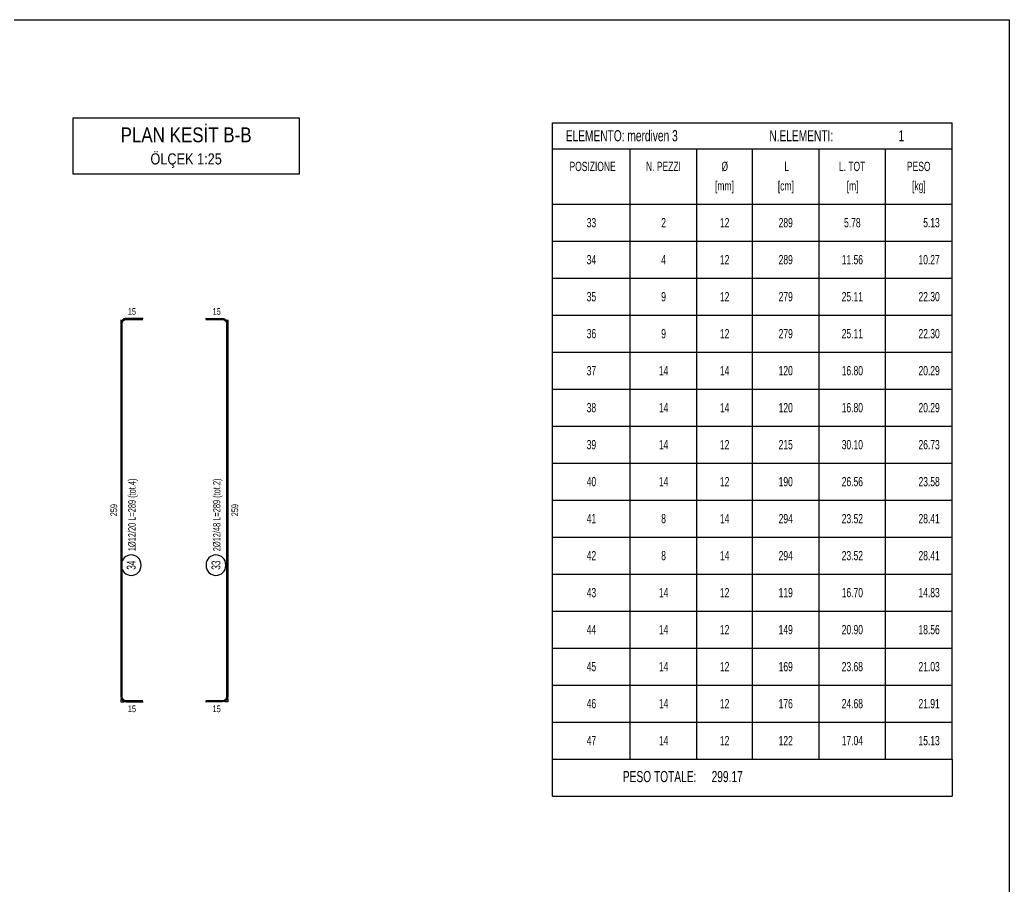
# Model space of a CAD drawing. Header units: metres. Extents: x 419734 to 420376, y 4564732 to 4565123.
# Drawn here: x 419819.31 to 419836.01, y 4564747.31 to 4564761.95 of the extents above; entities that cross this region are included whole.
import ezdxf
from ezdxf.enums import TextEntityAlignment as Align

# ---------------------------------------------------------------- set-up
doc = ezdxf.new("R2010")
doc.units = ezdxf.units.M
doc.linetypes.add('CONTINUA', pattern=[0])
doc.linetypes.add('PUNTEGGIATA2', pattern=[0.125, 0, -0.125])
for name, color, linetype in [("07-ENTITA' COPRENTE", 7, 'Continuous'), ('07-TITOLI', 4, 'CONTINUA'), ('07_Ferri', 7, 'Continuous'), ('07_TabellaFerri', 7, 'Continuous'), ('SW_SOTTILE_02', 1, 'Continuous'), ('SW_TESTI', 2, 'Continuous')]:
    doc.layers.add(name, color=color, linetype=linetype)
doc.layers.add('07_Poligonale', color=8, linetype='Continuous', plot=False)
doc.styles.add('ACA_1', font='ARIALN.TTF')
doc.styles.add('ACA_2', font='romans.shx', dxfattribs={"width": 0.8})
doc.styles.add('ITALFERR', font='romans.shx', dxfattribs={"width": 0.8})
doc.styles.add('SWS', font='ARIALN.TTF')

# ---------------------------------------------------------------- blocks, each defined once
blk = doc.blocks.new('*U1803')
at = {"layer": 'SW_TESTI', "color": 3, "style": 'ITALFERR', "width": 0.8}
for tag, p in [('EVENTUALE_1', (0, -0.6)), ('EVENTUALE_2', (0, -1.25))]:
    blk.add_attdef(tag, text='', height=0.3, dxfattribs=at).set_placement(p, align=Align.CENTER)
at = {"layer": 'SW_TESTI', "color": 2, "style": 'ITALFERR', "width": 0.8}
blk.add_attdef('EVENTUALE_3', text='', height=0.3, dxfattribs=at).set_placement((0, -1.9), align=Align.CENTER)
at = {"color": 255}
blk.add_wipeout([(-3.064, 1.5), (-3.064, 0), (3.064, 0), (3.064, 1.5)], dxfattribs=at).dxf.layer = "07-ENTITA' COPRENTE"
at = {"layer": 'SW_SOTTILE_02', "ltscale": 0.02}
blk.add_lwpolyline([(-3.064, 0), (3.064, 0), (3.064, 1.5), (-3.064, 1.5)], close=True, dxfattribs=at)
at = {"layer": 'SW_TESTI', "color": 3, "style": 'ITALFERR', "width": 0.8}
blk.add_attdef('TITOLO', text='', height=0.4, dxfattribs=at).set_placement((0, 0.85), align=Align.CENTER)
at = {"layer": 'SW_TESTI', "color": 2, "style": 'ITALFERR', "width": 0.8}
blk.add_attdef('SCALA', text='', height=0.3, dxfattribs=at).set_placement((0, 0.25), align=Align.CENTER)
blk = doc.blocks.new('STC_TCA_07148109001130212000102', base_point=(218.3379, -197.6646))
at = {"color": 0}
blk.add_lwpolyline([(218.2713, -197.6671, 1), (218.4045, -197.6671), (218.4045, -197.6621, 1), (218.2713, -197.6621), (218.2713, -197.6671)], format="xyb", dxfattribs=at)
blk = doc.blocks.new('aca_distinta_ferri_top_no_titolo_nocode_noshape')
at = {"color": 0}
for p, q in [((0, -22), (0, 0)), ((0, 0), (108, 0)), ((108, -22), (108, 0)), ((0, -7), (108, -7)), ((21, -22), (21, -7)), ((39, -22), (39, -7)), ((54, -22), (54, -7)), ((72, -22), (72, -7)), ((90, -22), (90, -7)), ((0, -22), (108, -22))]:
    blk.add_line(p, q, dxfattribs=at)
at = {"style": 'ACA_2'}
for tag, p in [('ELEMENTO', (3.56, -3.5)), ('NUMEROE', (58.57, -3.5)), ('NELEM', (93.49, -3.5))]:
    blk.add_attdef(tag, text='', height=3, dxfattribs=at).set_placement(p, align=Align.MIDDLE_LEFT)
at = {"style": 'ACA_2', "flags": 8}
for tag, p in [('POSIZIONE', (10.82, -11.8)), ('N. PEZZI', (29.97, -11.8)), ('D', (46.52, -11.8)), ('L', (63.28, -11.8)), ('L. TOT', (80.93, -11.8)), ('PESO', (98.94, -11.8)), ('[mm]', (46.44, -17.04)), ('[cm]', (63.03, -17.04)), ('[m]', (81.08, -17.04)), ('[kg]', (98.99, -17.04))]:
    blk.add_attdef(tag, text='', height=2.5, dxfattribs=at).set_placement(p, align=Align.MIDDLE_CENTER)
blk = doc.blocks.new('aca_distinta_ferri_riga_nocode_noshape')
at = {"color": 0}
for p, q in [((0, -10), (0, 0)), ((21, -10), (21, 0)), ((39, -10), (39, 0)), ((54, -10), (54, 0)), ((72, -10), (72, 0)), ((90, -10), (90, 0)), ((108, -10), (108, 0)), ((0, -10), (108, -10))]:
    blk.add_line(p, q, dxfattribs=at)
at = {"style": 'ACA_1'}
for tag, p in [('POS', (10.5, -5)), ('NUM', (30, -5)), ('DIAM', (46.5, -5)), ('LUN', (63, -5)), ('LTOT', (81, -5))]:
    blk.add_attdef(tag, text='', height=2.5, dxfattribs=at).set_placement(p, align=Align.MIDDLE_CENTER)
blk.add_attdef('PESO', text='', height=2.5, dxfattribs=at).set_placement((104.61, -5), align=Align.MIDDLE_RIGHT)
blk = doc.blocks.new('aca_distinta_ferri_bottom_nocode_noshape')
at = {"color": 0}
for p, q in [((0, -10), (0, 0)), ((108, 0), (108, -10)), ((0, -10), (108, -10))]:
    blk.add_line(p, q, dxfattribs=at)
at = {"style": 'ACA_2'}
for tag, p in [('ETI-PESO', (38.86, -4.72)), ('PESOTOT', (104.24, -4.72))]:
    blk.add_attdef(tag, text='', height=3, dxfattribs=at).set_placement(p, align=Align.MIDDLE_RIGHT)
blk.add_attdef('PELE', text='', height=3, dxfattribs=at).set_placement((42.97, -4.72), align=Align.MIDDLE_LEFT)

msp = doc.modelspace()

# ---------------------------------------------------------------- linework, layer by layer
at = {"layer": '07_Ferri', "color": 7, "flags": 128}
for points in [[(419821.3866, 4564756.90078), (419821.1016, 4564756.90078, 0.41421356), (419821.0116, 4564756.81078), (419821.0116, 4564750.51578, 0.41421356), (419821.1016, 4564750.42578), (419821.3866, 4564750.42578)], [(419822.44274, 4564756.90078), (419822.72774, 4564756.90078, -0.41421356), (419822.81774, 4564756.81078), (419822.81774, 4564750.51578, -0.41421356), (419822.72774, 4564750.42578), (419822.44274, 4564750.42578)]]:
    msp.add_lwpolyline(points, format="xyb", dxfattribs=at)
at = {"layer": '07_Ferri', "color": 7, "ltscale": 0.025, "const_width": 0.03, "flags": 128}
for points in [[(419821.3866, 4564756.88578), (419821.1016, 4564756.88578, 0.41421356), (419821.0266, 4564756.81078), (419821.0266, 4564750.51578, 0.41421356), (419821.1016, 4564750.44078), (419821.3866, 4564750.44078)], [(419822.44274, 4564756.88578), (419822.72774, 4564756.88578, -0.41421356), (419822.80274, 4564756.81078), (419822.80274, 4564750.51578, -0.41421356), (419822.72774, 4564750.44078), (419822.44274, 4564750.44078)]]:
    msp.add_lwpolyline(points, format="xyb", dxfattribs=at)
at = {"layer": '07_Poligonale', "linetype": 'PUNTEGGIATA2', "ltscale": 0.025, "flags": 128}
for points in [[(419821.3866, 4564756.90078), (419821.0116, 4564756.90078), (419821.0116, 4564750.42578), (419821.3866, 4564750.42578)], [(419822.44274, 4564756.90078), (419822.81774, 4564756.90078), (419822.81774, 4564750.42578), (419822.44274, 4564750.42578)]]:
    msp.add_lwpolyline(points, dxfattribs=at)

# ---------------------------------------------------------------- block references
at = {"layer": '07-TITOLI'}
ref = msp.add_blockref('*U1803', (419822.11427, 4564759.34744), dxfattribs=dict(at, xscale=0.625, yscale=0.625, zscale=0.625))
ref.add_attrib('TITOLO', 'PLAN KESİT B-B', dxfattribs={"layer": 'SW_TESTI', "color": 3, "height": 0.25, "style": 'SWS'}).set_placement((419822.11427, 4564759.87869), align=Align.CENTER)
ref.add_attrib('SCALA', 'ÖLÇEK 1:25', dxfattribs={"layer": 'SW_TESTI', "height": 0.1875, "style": 'SWS'}).set_placement((419822.11427, 4564759.50369), align=Align.CENTER)
at = {"layer": '07_Ferri', "color": 7, "xscale": 2.5, "yscale": 2.5, "zscale": 2.5}
for p in [(419821.1866, 4564752.73441), (419822.61774, 4564752.73441)]:
    msp.add_blockref('STC_TCA_07148109001130212000102', p, dxfattribs=at)
at = {"layer": '07_TabellaFerri'}
ref = msp.add_blockref('aca_distinta_ferri_top_no_titolo_nocode_noshape', (419828.30214, 4564760.20756), dxfattribs=dict(at, xscale=0.0625, yscale=0.0625, zscale=0.0625))
ref.add_attrib('ELEMENTO', 'ELEMENTO: merdiven 3', dxfattribs={"color": 3, "height": 0.1875, "style": 'ACA_1', "width": 0.8}).set_placement((419828.52483, 4564759.98881), align=Align.MIDDLE_LEFT)
ref.add_attrib('NUMEROE', 'N.ELEMENTI:', dxfattribs={"color": 3, "height": 0.1875, "style": 'ACA_1', "width": 0.8}).set_placement((419831.96278, 4564759.98881), align=Align.MIDDLE_LEFT)
ref.add_attrib('NELEM', '1', dxfattribs={"color": 3, "height": 0.1875, "style": 'ACA_1', "width": 0.8}).set_placement((419834.14547, 4564759.98881), align=Align.MIDDLE_LEFT)
ref.add_attrib('POSIZIONE', 'POSIZIONE', dxfattribs={"color": 3, "height": 0.15625, "style": 'ACA_1', "width": 0.8}).set_placement((419828.97837, 4564759.47003), align=Align.MIDDLE_CENTER)
ref.add_attrib('N. PEZZI', 'N. PEZZI', dxfattribs={"color": 3, "height": 0.15625, "style": 'ACA_1', "width": 0.8}).set_placement((419830.17497, 4564759.47003), align=Align.MIDDLE_CENTER)
ref.add_attrib('D', '%%c', dxfattribs={"color": 3, "height": 0.15625, "style": 'ACA_1', "width": 0.8}).set_placement((419831.20988, 4564759.47003), align=Align.MIDDLE_CENTER)
ref.add_attrib('[mm]', '[mm]', dxfattribs={"color": 3, "height": 0.15625, "style": 'ACA_1', "width": 0.8}).set_placement((419831.20433, 4564759.14281), align=Align.MIDDLE_CENTER)
ref.add_attrib('L', 'L', dxfattribs={"color": 3, "height": 0.15625, "style": 'ACA_1', "width": 0.8}).set_placement((419832.25695, 4564759.47003), align=Align.MIDDLE_CENTER)
ref.add_attrib('[cm]', '[cm]', dxfattribs={"color": 3, "height": 0.15625, "style": 'ACA_1', "width": 0.8}).set_placement((419832.24167, 4564759.14281), align=Align.MIDDLE_CENTER)
ref.add_attrib('[m]', '[m]', dxfattribs={"color": 3, "height": 0.15625, "style": 'ACA_1', "width": 0.8}).set_placement((419833.36964, 4564759.14281), align=Align.MIDDLE_CENTER)
ref.add_attrib('[kg]', '[kg]', dxfattribs={"color": 3, "height": 0.15625, "style": 'ACA_1', "width": 0.8}).set_placement((419834.48871, 4564759.14281), align=Align.MIDDLE_CENTER)
ref.add_attrib('PESO', 'PESO', dxfattribs={"color": 3, "height": 0.15625, "style": 'ACA_1', "width": 0.8}).set_placement((419834.48566, 4564759.47003), align=Align.MIDDLE_CENTER)
ref.add_attrib('L. TOT', 'L. TOT', dxfattribs={"color": 3, "height": 0.15625, "style": 'ACA_1', "width": 0.8}).set_placement((419833.36047, 4564759.47003), align=Align.MIDDLE_CENTER)
ref = msp.add_blockref('aca_distinta_ferri_riga_nocode_noshape', (419828.30214, 4564758.83256), dxfattribs=dict(at, xscale=0.0625, yscale=0.0625, zscale=0.0625))
ref.add_attrib('POS', '33', dxfattribs={"color": 2, "height": 0.15625, "style": 'ACA_1', "width": 0.8}).set_placement((419828.95839, 4564758.52006), align=Align.MIDDLE_CENTER)
ref.add_attrib('NUM', '2', dxfattribs={"color": 2, "height": 0.15625, "style": 'ACA_1', "width": 0.8}).set_placement((419830.17714, 4564758.52006), align=Align.MIDDLE_CENTER)
ref.add_attrib('DIAM', '12', dxfattribs={"color": 2, "height": 0.15625, "style": 'ACA_1', "width": 0.8}).set_placement((419831.20839, 4564758.52006), align=Align.MIDDLE_CENTER)
ref.add_attrib('LUN', '289', dxfattribs={"color": 2, "height": 0.15625, "style": 'ACA_1', "width": 0.8}).set_placement((419832.23964, 4564758.52006), align=Align.MIDDLE_CENTER)
ref.add_attrib('LTOT', '5.78', dxfattribs={"color": 2, "height": 0.15625, "style": 'ACA_1', "width": 0.8}).set_placement((419833.36464, 4564758.52006), align=Align.MIDDLE_CENTER)
ref.add_attrib('PESO', '5.13', dxfattribs={"color": 2, "height": 0.15625, "style": 'ACA_1', "width": 0.8}).set_placement((419834.84019, 4564758.52006), align=Align.MIDDLE_RIGHT)
ref = msp.add_blockref('aca_distinta_ferri_riga_nocode_noshape', (419828.30214, 4564758.20756), dxfattribs=dict(at, xscale=0.0625, yscale=0.0625, zscale=0.0625))
ref.add_attrib('POS', '34', dxfattribs={"color": 2, "height": 0.15625, "style": 'ACA_1', "width": 0.8}).set_placement((419828.95839, 4564757.89506), align=Align.MIDDLE_CENTER)
ref.add_attrib('NUM', '4', dxfattribs={"color": 2, "height": 0.15625, "style": 'ACA_1', "width": 0.8}).set_placement((419830.17714, 4564757.89506), align=Align.MIDDLE_CENTER)
ref.add_attrib('DIAM', '12', dxfattribs={"color": 2, "height": 0.15625, "style": 'ACA_1', "width": 0.8}).set_placement((419831.20839, 4564757.89506), align=Align.MIDDLE_CENTER)
ref.add_attrib('LUN', '289', dxfattribs={"color": 2, "height": 0.15625, "style": 'ACA_1', "width": 0.8}).set_placement((419832.23964, 4564757.89506), align=Align.MIDDLE_CENTER)
ref.add_attrib('LTOT', '11.56', dxfattribs={"color": 2, "height": 0.15625, "style": 'ACA_1', "width": 0.8}).set_placement((419833.36464, 4564757.89506), align=Align.MIDDLE_CENTER)
ref.add_attrib('PESO', '10.27', dxfattribs={"color": 2, "height": 0.15625, "style": 'ACA_1', "width": 0.8}).set_placement((419834.84019, 4564757.89506), align=Align.MIDDLE_RIGHT)
ref = msp.add_blockref('aca_distinta_ferri_riga_nocode_noshape', (419828.30214, 4564757.58256), dxfattribs=dict(at, xscale=0.0625, yscale=0.0625, zscale=0.0625))
ref.add_attrib('POS', '35', dxfattribs={"color": 2, "height": 0.15625, "style": 'ACA_1', "width": 0.8}).set_placement((419828.95839, 4564757.27006), align=Align.MIDDLE_CENTER)
ref.add_attrib('NUM', '9', dxfattribs={"color": 2, "height": 0.15625, "style": 'ACA_1', "width": 0.8}).set_placement((419830.17714, 4564757.27006), align=Align.MIDDLE_CENTER)
ref.add_attrib('DIAM', '12', dxfattribs={"color": 2, "height": 0.15625, "style": 'ACA_1', "width": 0.8}).set_placement((419831.20839, 4564757.27006), align=Align.MIDDLE_CENTER)
ref.add_attrib('LUN', '279', dxfattribs={"color": 2, "height": 0.15625, "style": 'ACA_1', "width": 0.8}).set_placement((419832.23964, 4564757.27006), align=Align.MIDDLE_CENTER)
ref.add_attrib('LTOT', '25.11', dxfattribs={"color": 2, "height": 0.15625, "style": 'ACA_1', "width": 0.8}).set_placement((419833.36464, 4564757.27006), align=Align.MIDDLE_CENTER)
ref.add_attrib('PESO', '22.30', dxfattribs={"color": 2, "height": 0.15625, "style": 'ACA_1', "width": 0.8}).set_placement((419834.84019, 4564757.27006), align=Align.MIDDLE_RIGHT)
ref = msp.add_blockref('aca_distinta_ferri_riga_nocode_noshape', (419828.30214, 4564756.95756), dxfattribs=dict(at, xscale=0.0625, yscale=0.0625, zscale=0.0625))
ref.add_attrib('POS', '36', dxfattribs={"color": 2, "height": 0.15625, "style": 'ACA_1', "width": 0.8}).set_placement((419828.95839, 4564756.64506), align=Align.MIDDLE_CENTER)
ref.add_attrib('NUM', '9', dxfattribs={"color": 2, "height": 0.15625, "style": 'ACA_1', "width": 0.8}).set_placement((419830.17714, 4564756.64506), align=Align.MIDDLE_CENTER)
ref.add_attrib('DIAM', '12', dxfattribs={"color": 2, "height": 0.15625, "style": 'ACA_1', "width": 0.8}).set_placement((419831.20839, 4564756.64506), align=Align.MIDDLE_CENTER)
ref.add_attrib('LUN', '279', dxfattribs={"color": 2, "height": 0.15625, "style": 'ACA_1', "width": 0.8}).set_placement((419832.23964, 4564756.64506), align=Align.MIDDLE_CENTER)
ref.add_attrib('LTOT', '25.11', dxfattribs={"color": 2, "height": 0.15625, "style": 'ACA_1', "width": 0.8}).set_placement((419833.36464, 4564756.64506), align=Align.MIDDLE_CENTER)
ref.add_attrib('PESO', '22.30', dxfattribs={"color": 2, "height": 0.15625, "style": 'ACA_1', "width": 0.8}).set_placement((419834.84019, 4564756.64506), align=Align.MIDDLE_RIGHT)
ref = msp.add_blockref('aca_distinta_ferri_riga_nocode_noshape', (419828.30214, 4564756.33256), dxfattribs=dict(at, xscale=0.0625, yscale=0.0625, zscale=0.0625))
ref.add_attrib('POS', '37', dxfattribs={"color": 2, "height": 0.15625, "style": 'ACA_1', "width": 0.8}).set_placement((419828.95839, 4564756.02006), align=Align.MIDDLE_CENTER)
ref.add_attrib('NUM', '14', dxfattribs={"color": 2, "height": 0.15625, "style": 'ACA_1', "width": 0.8}).set_placement((419830.17714, 4564756.02006), align=Align.MIDDLE_CENTER)
ref.add_attrib('DIAM', '14', dxfattribs={"color": 2, "height": 0.15625, "style": 'ACA_1', "width": 0.8}).set_placement((419831.20839, 4564756.02006), align=Align.MIDDLE_CENTER)
ref.add_attrib('LUN', '120', dxfattribs={"color": 2, "height": 0.15625, "style": 'ACA_1', "width": 0.8}).set_placement((419832.23964, 4564756.02006), align=Align.MIDDLE_CENTER)
ref.add_attrib('LTOT', '16.80', dxfattribs={"color": 2, "height": 0.15625, "style": 'ACA_1', "width": 0.8}).set_placement((419833.36464, 4564756.02006), align=Align.MIDDLE_CENTER)
ref.add_attrib('PESO', '20.29', dxfattribs={"color": 2, "height": 0.15625, "style": 'ACA_1', "width": 0.8}).set_placement((419834.84019, 4564756.02006), align=Align.MIDDLE_RIGHT)
ref = msp.add_blockref('aca_distinta_ferri_riga_nocode_noshape', (419828.30214, 4564755.70756), dxfattribs=dict(at, xscale=0.0625, yscale=0.0625, zscale=0.0625))
ref.add_attrib('POS', '38', dxfattribs={"color": 2, "height": 0.15625, "style": 'ACA_1', "width": 0.8}).set_placement((419828.95839, 4564755.39506), align=Align.MIDDLE_CENTER)
ref.add_attrib('NUM', '14', dxfattribs={"color": 2, "height": 0.15625, "style": 'ACA_1', "width": 0.8}).set_placement((419830.17714, 4564755.39506), align=Align.MIDDLE_CENTER)
ref.add_attrib('DIAM', '14', dxfattribs={"color": 2, "height": 0.15625, "style": 'ACA_1', "width": 0.8}).set_placement((419831.20839, 4564755.39506), align=Align.MIDDLE_CENTER)
ref.add_attrib('LUN', '120', dxfattribs={"color": 2, "height": 0.15625, "style": 'ACA_1', "width": 0.8}).set_placement((419832.23964, 4564755.39506), align=Align.MIDDLE_CENTER)
ref.add_attrib('LTOT', '16.80', dxfattribs={"color": 2, "height": 0.15625, "style": 'ACA_1', "width": 0.8}).set_placement((419833.36464, 4564755.39506), align=Align.MIDDLE_CENTER)
ref.add_attrib('PESO', '20.29', dxfattribs={"color": 2, "height": 0.15625, "style": 'ACA_1', "width": 0.8}).set_placement((419834.84019, 4564755.39506), align=Align.MIDDLE_RIGHT)
ref = msp.add_blockref('aca_distinta_ferri_riga_nocode_noshape', (419828.30214, 4564755.08256), dxfattribs=dict(at, xscale=0.0625, yscale=0.0625, zscale=0.0625))
ref.add_attrib('POS', '39', dxfattribs={"color": 2, "height": 0.15625, "style": 'ACA_1', "width": 0.8}).set_placement((419828.95839, 4564754.77006), align=Align.MIDDLE_CENTER)
ref.add_attrib('NUM', '14', dxfattribs={"color": 2, "height": 0.15625, "style": 'ACA_1', "width": 0.8}).set_placement((419830.17714, 4564754.77006), align=Align.MIDDLE_CENTER)
ref.add_attrib('DIAM', '12', dxfattribs={"color": 2, "height": 0.15625, "style": 'ACA_1', "width": 0.8}).set_placement((419831.20839, 4564754.77006), align=Align.MIDDLE_CENTER)
ref.add_attrib('LUN', '215', dxfattribs={"color": 2, "height": 0.15625, "style": 'ACA_1', "width": 0.8}).set_placement((419832.23964, 4564754.77006), align=Align.MIDDLE_CENTER)
ref.add_attrib('LTOT', '30.10', dxfattribs={"color": 2, "height": 0.15625, "style": 'ACA_1', "width": 0.8}).set_placement((419833.36464, 4564754.77006), align=Align.MIDDLE_CENTER)
ref.add_attrib('PESO', '26.73', dxfattribs={"color": 2, "height": 0.15625, "style": 'ACA_1', "width": 0.8}).set_placement((419834.84019, 4564754.77006), align=Align.MIDDLE_RIGHT)
ref = msp.add_blockref('aca_distinta_ferri_riga_nocode_noshape', (419828.30214, 4564754.45756), dxfattribs=dict(at, xscale=0.0625, yscale=0.0625, zscale=0.0625))
ref.add_attrib('POS', '40', dxfattribs={"color": 2, "height": 0.15625, "style": 'ACA_1', "width": 0.8}).set_placement((419828.95839, 4564754.14506), align=Align.MIDDLE_CENTER)
ref.add_attrib('NUM', '14', dxfattribs={"color": 2, "height": 0.15625, "style": 'ACA_1', "width": 0.8}).set_placement((419830.17714, 4564754.14506), align=Align.MIDDLE_CENTER)
ref.add_attrib('DIAM', '12', dxfattribs={"color": 2, "height": 0.15625, "style": 'ACA_1', "width": 0.8}).set_placement((419831.20839, 4564754.14506), align=Align.MIDDLE_CENTER)
ref.add_attrib('LUN', '190', dxfattribs={"color": 2, "height": 0.15625, "style": 'ACA_1', "width": 0.8}).set_placement((419832.23964, 4564754.14506), align=Align.MIDDLE_CENTER)
ref.add_attrib('LTOT', '26.56', dxfattribs={"color": 2, "height": 0.15625, "style": 'ACA_1', "width": 0.8}).set_placement((419833.36464, 4564754.14506), align=Align.MIDDLE_CENTER)
ref.add_attrib('PESO', '23.58', dxfattribs={"color": 2, "height": 0.15625, "style": 'ACA_1', "width": 0.8}).set_placement((419834.84019, 4564754.14506), align=Align.MIDDLE_RIGHT)
ref = msp.add_blockref('aca_distinta_ferri_riga_nocode_noshape', (419828.30214, 4564753.83256), dxfattribs=dict(at, xscale=0.0625, yscale=0.0625, zscale=0.0625))
ref.add_attrib('POS', '41', dxfattribs={"color": 2, "height": 0.15625, "style": 'ACA_1', "width": 0.8}).set_placement((419828.95839, 4564753.52006), align=Align.MIDDLE_CENTER)
ref.add_attrib('NUM', '8', dxfattribs={"color": 2, "height": 0.15625, "style": 'ACA_1', "width": 0.8}).set_placement((419830.17714, 4564753.52006), align=Align.MIDDLE_CENTER)
ref.add_attrib('DIAM', '14', dxfattribs={"color": 2, "height": 0.15625, "style": 'ACA_1', "width": 0.8}).set_placement((419831.20839, 4564753.52006), align=Align.MIDDLE_CENTER)
ref.add_attrib('LUN', '294', dxfattribs={"color": 2, "height": 0.15625, "style": 'ACA_1', "width": 0.8}).set_placement((419832.23964, 4564753.52006), align=Align.MIDDLE_CENTER)
ref.add_attrib('LTOT', '23.52', dxfattribs={"color": 2, "height": 0.15625, "style": 'ACA_1', "width": 0.8}).set_placement((419833.36464, 4564753.52006), align=Align.MIDDLE_CENTER)
ref.add_attrib('PESO', '28.41', dxfattribs={"color": 2, "height": 0.15625, "style": 'ACA_1', "width": 0.8}).set_placement((419834.84019, 4564753.52006), align=Align.MIDDLE_RIGHT)
ref = msp.add_blockref('aca_distinta_ferri_riga_nocode_noshape', (419828.30214, 4564753.20756), dxfattribs=dict(at, xscale=0.0625, yscale=0.0625, zscale=0.0625))
ref.add_attrib('POS', '42', dxfattribs={"color": 2, "height": 0.15625, "style": 'ACA_1', "width": 0.8}).set_placement((419828.95839, 4564752.89506), align=Align.MIDDLE_CENTER)
ref.add_attrib('NUM', '8', dxfattribs={"color": 2, "height": 0.15625, "style": 'ACA_1', "width": 0.8}).set_placement((419830.17714, 4564752.89506), align=Align.MIDDLE_CENTER)
ref.add_attrib('DIAM', '14', dxfattribs={"color": 2, "height": 0.15625, "style": 'ACA_1', "width": 0.8}).set_placement((419831.20839, 4564752.89506), align=Align.MIDDLE_CENTER)
ref.add_attrib('LUN', '294', dxfattribs={"color": 2, "height": 0.15625, "style": 'ACA_1', "width": 0.8}).set_placement((419832.23964, 4564752.89506), align=Align.MIDDLE_CENTER)
ref.add_attrib('LTOT', '23.52', dxfattribs={"color": 2, "height": 0.15625, "style": 'ACA_1', "width": 0.8}).set_placement((419833.36464, 4564752.89506), align=Align.MIDDLE_CENTER)
ref.add_attrib('PESO', '28.41', dxfattribs={"color": 2, "height": 0.15625, "style": 'ACA_1', "width": 0.8}).set_placement((419834.84019, 4564752.89506), align=Align.MIDDLE_RIGHT)
ref = msp.add_blockref('aca_distinta_ferri_riga_nocode_noshape', (419828.30214, 4564752.58256), dxfattribs=dict(at, xscale=0.0625, yscale=0.0625, zscale=0.0625))
ref.add_attrib('POS', '43', dxfattribs={"color": 2, "height": 0.15625, "style": 'ACA_1', "width": 0.8}).set_placement((419828.95839, 4564752.27006), align=Align.MIDDLE_CENTER)
ref.add_attrib('NUM', '14', dxfattribs={"color": 2, "height": 0.15625, "style": 'ACA_1', "width": 0.8}).set_placement((419830.17714, 4564752.27006), align=Align.MIDDLE_CENTER)
ref.add_attrib('DIAM', '12', dxfattribs={"color": 2, "height": 0.15625, "style": 'ACA_1', "width": 0.8}).set_placement((419831.20839, 4564752.27006), align=Align.MIDDLE_CENTER)
ref.add_attrib('LUN', '119', dxfattribs={"color": 2, "height": 0.15625, "style": 'ACA_1', "width": 0.8}).set_placement((419832.23964, 4564752.27006), align=Align.MIDDLE_CENTER)
ref.add_attrib('LTOT', '16.70', dxfattribs={"color": 2, "height": 0.15625, "style": 'ACA_1', "width": 0.8}).set_placement((419833.36464, 4564752.27006), align=Align.MIDDLE_CENTER)
ref.add_attrib('PESO', '14.83', dxfattribs={"color": 2, "height": 0.15625, "style": 'ACA_1', "width": 0.8}).set_placement((419834.84019, 4564752.27006), align=Align.MIDDLE_RIGHT)
ref = msp.add_blockref('aca_distinta_ferri_riga_nocode_noshape', (419828.30214, 4564751.95756), dxfattribs=dict(at, xscale=0.0625, yscale=0.0625, zscale=0.0625))
ref.add_attrib('POS', '44', dxfattribs={"color": 2, "height": 0.15625, "style": 'ACA_1', "width": 0.8}).set_placement((419828.95839, 4564751.64506), align=Align.MIDDLE_CENTER)
ref.add_attrib('NUM', '14', dxfattribs={"color": 2, "height": 0.15625, "style": 'ACA_1', "width": 0.8}).set_placement((419830.17714, 4564751.64506), align=Align.MIDDLE_CENTER)
ref.add_attrib('DIAM', '12', dxfattribs={"color": 2, "height": 0.15625, "style": 'ACA_1', "width": 0.8}).set_placement((419831.20839, 4564751.64506), align=Align.MIDDLE_CENTER)
ref.add_attrib('LUN', '149', dxfattribs={"color": 2, "height": 0.15625, "style": 'ACA_1', "width": 0.8}).set_placement((419832.23964, 4564751.64506), align=Align.MIDDLE_CENTER)
ref.add_attrib('LTOT', '20.90', dxfattribs={"color": 2, "height": 0.15625, "style": 'ACA_1', "width": 0.8}).set_placement((419833.36464, 4564751.64506), align=Align.MIDDLE_CENTER)
ref.add_attrib('PESO', '18.56', dxfattribs={"color": 2, "height": 0.15625, "style": 'ACA_1', "width": 0.8}).set_placement((419834.84019, 4564751.64506), align=Align.MIDDLE_RIGHT)
ref = msp.add_blockref('aca_distinta_ferri_riga_nocode_noshape', (419828.30214, 4564751.33256), dxfattribs=dict(at, xscale=0.0625, yscale=0.0625, zscale=0.0625))
ref.add_attrib('POS', '45', dxfattribs={"color": 2, "height": 0.15625, "style": 'ACA_1', "width": 0.8}).set_placement((419828.95839, 4564751.02006), align=Align.MIDDLE_CENTER)
ref.add_attrib('NUM', '14', dxfattribs={"color": 2, "height": 0.15625, "style": 'ACA_1', "width": 0.8}).set_placement((419830.17714, 4564751.02006), align=Align.MIDDLE_CENTER)
ref.add_attrib('DIAM', '12', dxfattribs={"color": 2, "height": 0.15625, "style": 'ACA_1', "width": 0.8}).set_placement((419831.20839, 4564751.02006), align=Align.MIDDLE_CENTER)
ref.add_attrib('LUN', '169', dxfattribs={"color": 2, "height": 0.15625, "style": 'ACA_1', "width": 0.8}).set_placement((419832.23964, 4564751.02006), align=Align.MIDDLE_CENTER)
ref.add_attrib('LTOT', '23.68', dxfattribs={"color": 2, "height": 0.15625, "style": 'ACA_1', "width": 0.8}).set_placement((419833.36464, 4564751.02006), align=Align.MIDDLE_CENTER)
ref.add_attrib('PESO', '21.03', dxfattribs={"color": 2, "height": 0.15625, "style": 'ACA_1', "width": 0.8}).set_placement((419834.84019, 4564751.02006), align=Align.MIDDLE_RIGHT)
ref = msp.add_blockref('aca_distinta_ferri_riga_nocode_noshape', (419828.30214, 4564750.70756), dxfattribs=dict(at, xscale=0.0625, yscale=0.0625, zscale=0.0625))
ref.add_attrib('POS', '46', dxfattribs={"color": 2, "height": 0.15625, "style": 'ACA_1', "width": 0.8}).set_placement((419828.95839, 4564750.39506), align=Align.MIDDLE_CENTER)
ref.add_attrib('NUM', '14', dxfattribs={"color": 2, "height": 0.15625, "style": 'ACA_1', "width": 0.8}).set_placement((419830.17714, 4564750.39506), align=Align.MIDDLE_CENTER)
ref.add_attrib('DIAM', '12', dxfattribs={"color": 2, "height": 0.15625, "style": 'ACA_1', "width": 0.8}).set_placement((419831.20839, 4564750.39506), align=Align.MIDDLE_CENTER)
ref.add_attrib('LUN', '176', dxfattribs={"color": 2, "height": 0.15625, "style": 'ACA_1', "width": 0.8}).set_placement((419832.23964, 4564750.39506), align=Align.MIDDLE_CENTER)
ref.add_attrib('LTOT', '24.68', dxfattribs={"color": 2, "height": 0.15625, "style": 'ACA_1', "width": 0.8}).set_placement((419833.36464, 4564750.39506), align=Align.MIDDLE_CENTER)
ref.add_attrib('PESO', '21.91', dxfattribs={"color": 2, "height": 0.15625, "style": 'ACA_1', "width": 0.8}).set_placement((419834.84019, 4564750.39506), align=Align.MIDDLE_RIGHT)
ref = msp.add_blockref('aca_distinta_ferri_riga_nocode_noshape', (419828.30214, 4564750.08256), dxfattribs=dict(at, xscale=0.0625, yscale=0.0625, zscale=0.0625))
ref.add_attrib('POS', '47', dxfattribs={"color": 2, "height": 0.15625, "style": 'ACA_1', "width": 0.8}).set_placement((419828.95839, 4564749.77006), align=Align.MIDDLE_CENTER)
ref.add_attrib('NUM', '14', dxfattribs={"color": 2, "height": 0.15625, "style": 'ACA_1', "width": 0.8}).set_placement((419830.17714, 4564749.77006), align=Align.MIDDLE_CENTER)
ref.add_attrib('DIAM', '12', dxfattribs={"color": 2, "height": 0.15625, "style": 'ACA_1', "width": 0.8}).set_placement((419831.20839, 4564749.77006), align=Align.MIDDLE_CENTER)
ref.add_attrib('LUN', '122', dxfattribs={"color": 2, "height": 0.15625, "style": 'ACA_1', "width": 0.8}).set_placement((419832.23964, 4564749.77006), align=Align.MIDDLE_CENTER)
ref.add_attrib('LTOT', '17.04', dxfattribs={"color": 2, "height": 0.15625, "style": 'ACA_1', "width": 0.8}).set_placement((419833.36464, 4564749.77006), align=Align.MIDDLE_CENTER)
ref.add_attrib('PESO', '15.13', dxfattribs={"color": 2, "height": 0.15625, "style": 'ACA_1', "width": 0.8}).set_placement((419834.84019, 4564749.77006), align=Align.MIDDLE_RIGHT)
ref = msp.add_blockref('aca_distinta_ferri_bottom_nocode_noshape', (419828.30214, 4564749.45756), dxfattribs=dict(at, xscale=0.0625, yscale=0.0625, zscale=0.0625))
ref.add_attrib('ETI-PESO', 'PESO TOTALE:', dxfattribs={"color": 3, "height": 0.1875, "style": 'ACA_1', "width": 0.8}).set_placement((419830.73088, 4564749.16286), align=Align.MIDDLE_RIGHT)
ref.add_attrib('PELE', '299.17', dxfattribs={"color": 3, "height": 0.1875, "style": 'ACA_1', "width": 0.8}).set_placement((419830.98798, 4564749.16286), align=Align.MIDDLE_LEFT)

# ---------------------------------------------------------------- texts
at = {"layer": '07_Ferri', "color": 1, "style": 'ACA_1', "width": 0.8}
for p in [(419821.1991, 4564757.01953), (419822.63024, 4564757.01953), (419821.1991, 4564750.30703), (419822.63024, 4564750.30703)]:
    msp.add_text('15', height=0.1125, dxfattribs=at).set_placement(p, align=Align.MIDDLE_CENTER)
at = {"layer": '07_Ferri', "color": 2, "style": 'ACA_1', "width": 0.8}
for s, p in [('1%%c12/20 L=289 (tot.4)', (419821.2616, 4564752.96972)), ('2%%c12/48 L=289 (tot.2)', (419822.69274, 4564752.96972))]:
    msp.add_text(s, height=0.125, rotation=90, dxfattribs=at).set_placement(p)
at = {"layer": '07_Ferri', "color": 1, "style": 'ACA_1', "width": 0.8}
for p in [(419820.89285, 4564753.66328), (419822.93649, 4564753.66328)]:
    msp.add_text('259', height=0.1125, rotation=90, dxfattribs=at).set_placement(p, align=Align.MIDDLE_CENTER)
at = {"layer": '07_Ferri', "color": 3, "style": 'ACA_1', "width": 0.8}
for s, p in [('34', (419821.2616, 4564752.73441)), ('33', (419822.69274, 4564752.73441))]:
    msp.add_text(s, height=0.15, rotation=90, dxfattribs=at).set_placement(p, align=Align.CENTER)

# ---------------------------------------------------------------- next in the draw order: linework, layer by layer
msp.add_lwpolyline([(419806.80098, 4564761.94753), (419836.0135, 4564761.94753), (419836.0135, 4564732.71003), (419806.80098, 4564732.71003)], close=True)

doc.saveas('drawing.dxf')
